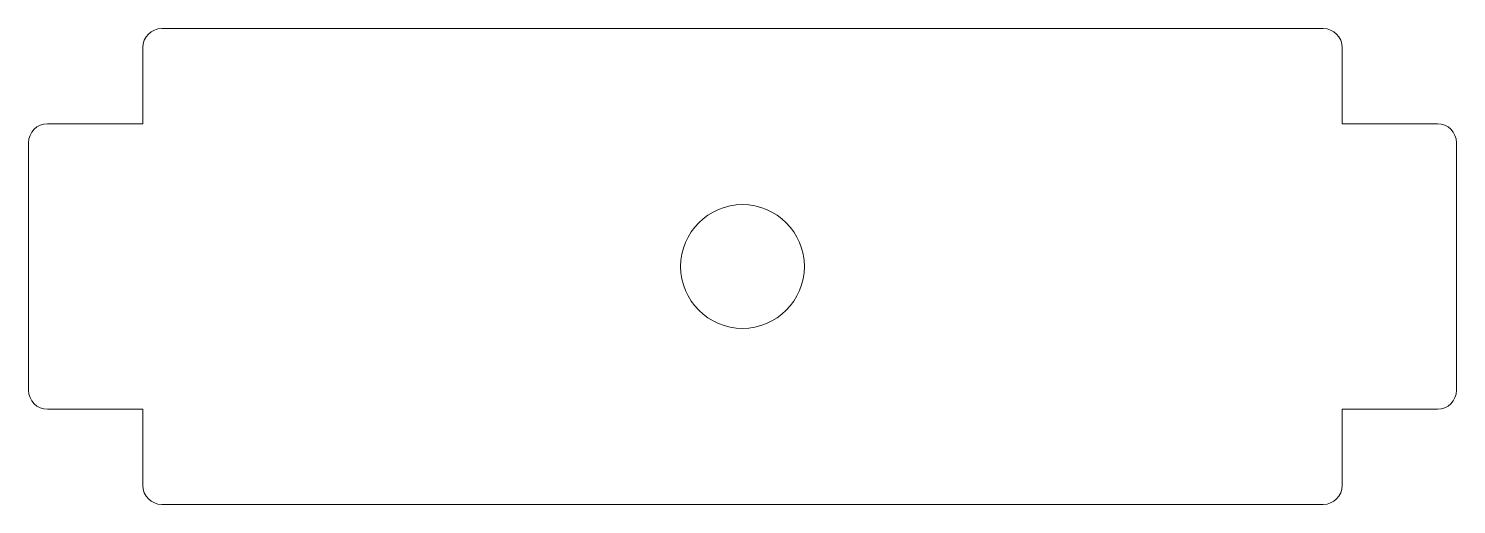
# Model space of a CAD drawing. Extents: x 111 to 186, y 92.5 to 117.5.
import ezdxf

# ---------------------------------------------------------------- set-up
doc = ezdxf.new("R2010")
doc.units = 0

msp = doc.modelspace()

# ---------------------------------------------------------------- linework, layer by layer
at = {"color": 1, "lineweight": 13}
for p, q in [((118, 117.5), (179, 117.5)), ((117, 116.5), (117, 112.5)), ((180, 112.5), (180, 116.5)), ((112, 112.5), (117, 112.5)), ((180, 112.5), (185, 112.5)), ((111, 111.5), (111, 98.5)), ((186, 98.5), (186, 111.5)), ((117, 97.5), (112, 97.5)), ((117, 97.5), (117, 93.5)), ((185, 97.5), (180, 97.5)), ((180, 93.5), (180, 97.5)), ((179, 92.5), (118, 92.5))]:
    msp.add_line(p, q, dxfattribs=at)
msp.add_circle((148.5, 105), 3.25, dxfattribs=at)
for centre, start, end in [((118, 116.5), 90, 180), ((179, 116.5), 0, 90), ((112, 111.5), 90, 180), ((185, 111.5), 0, 90), ((112, 98.5), 180, 270), ((185, 98.5), 270, 360), ((118, 93.5), 180, 270), ((179, 93.5), 270, 360)]:
    msp.add_arc(centre, 1, start, end, dxfattribs=at)

doc.saveas('drawing.dxf')
